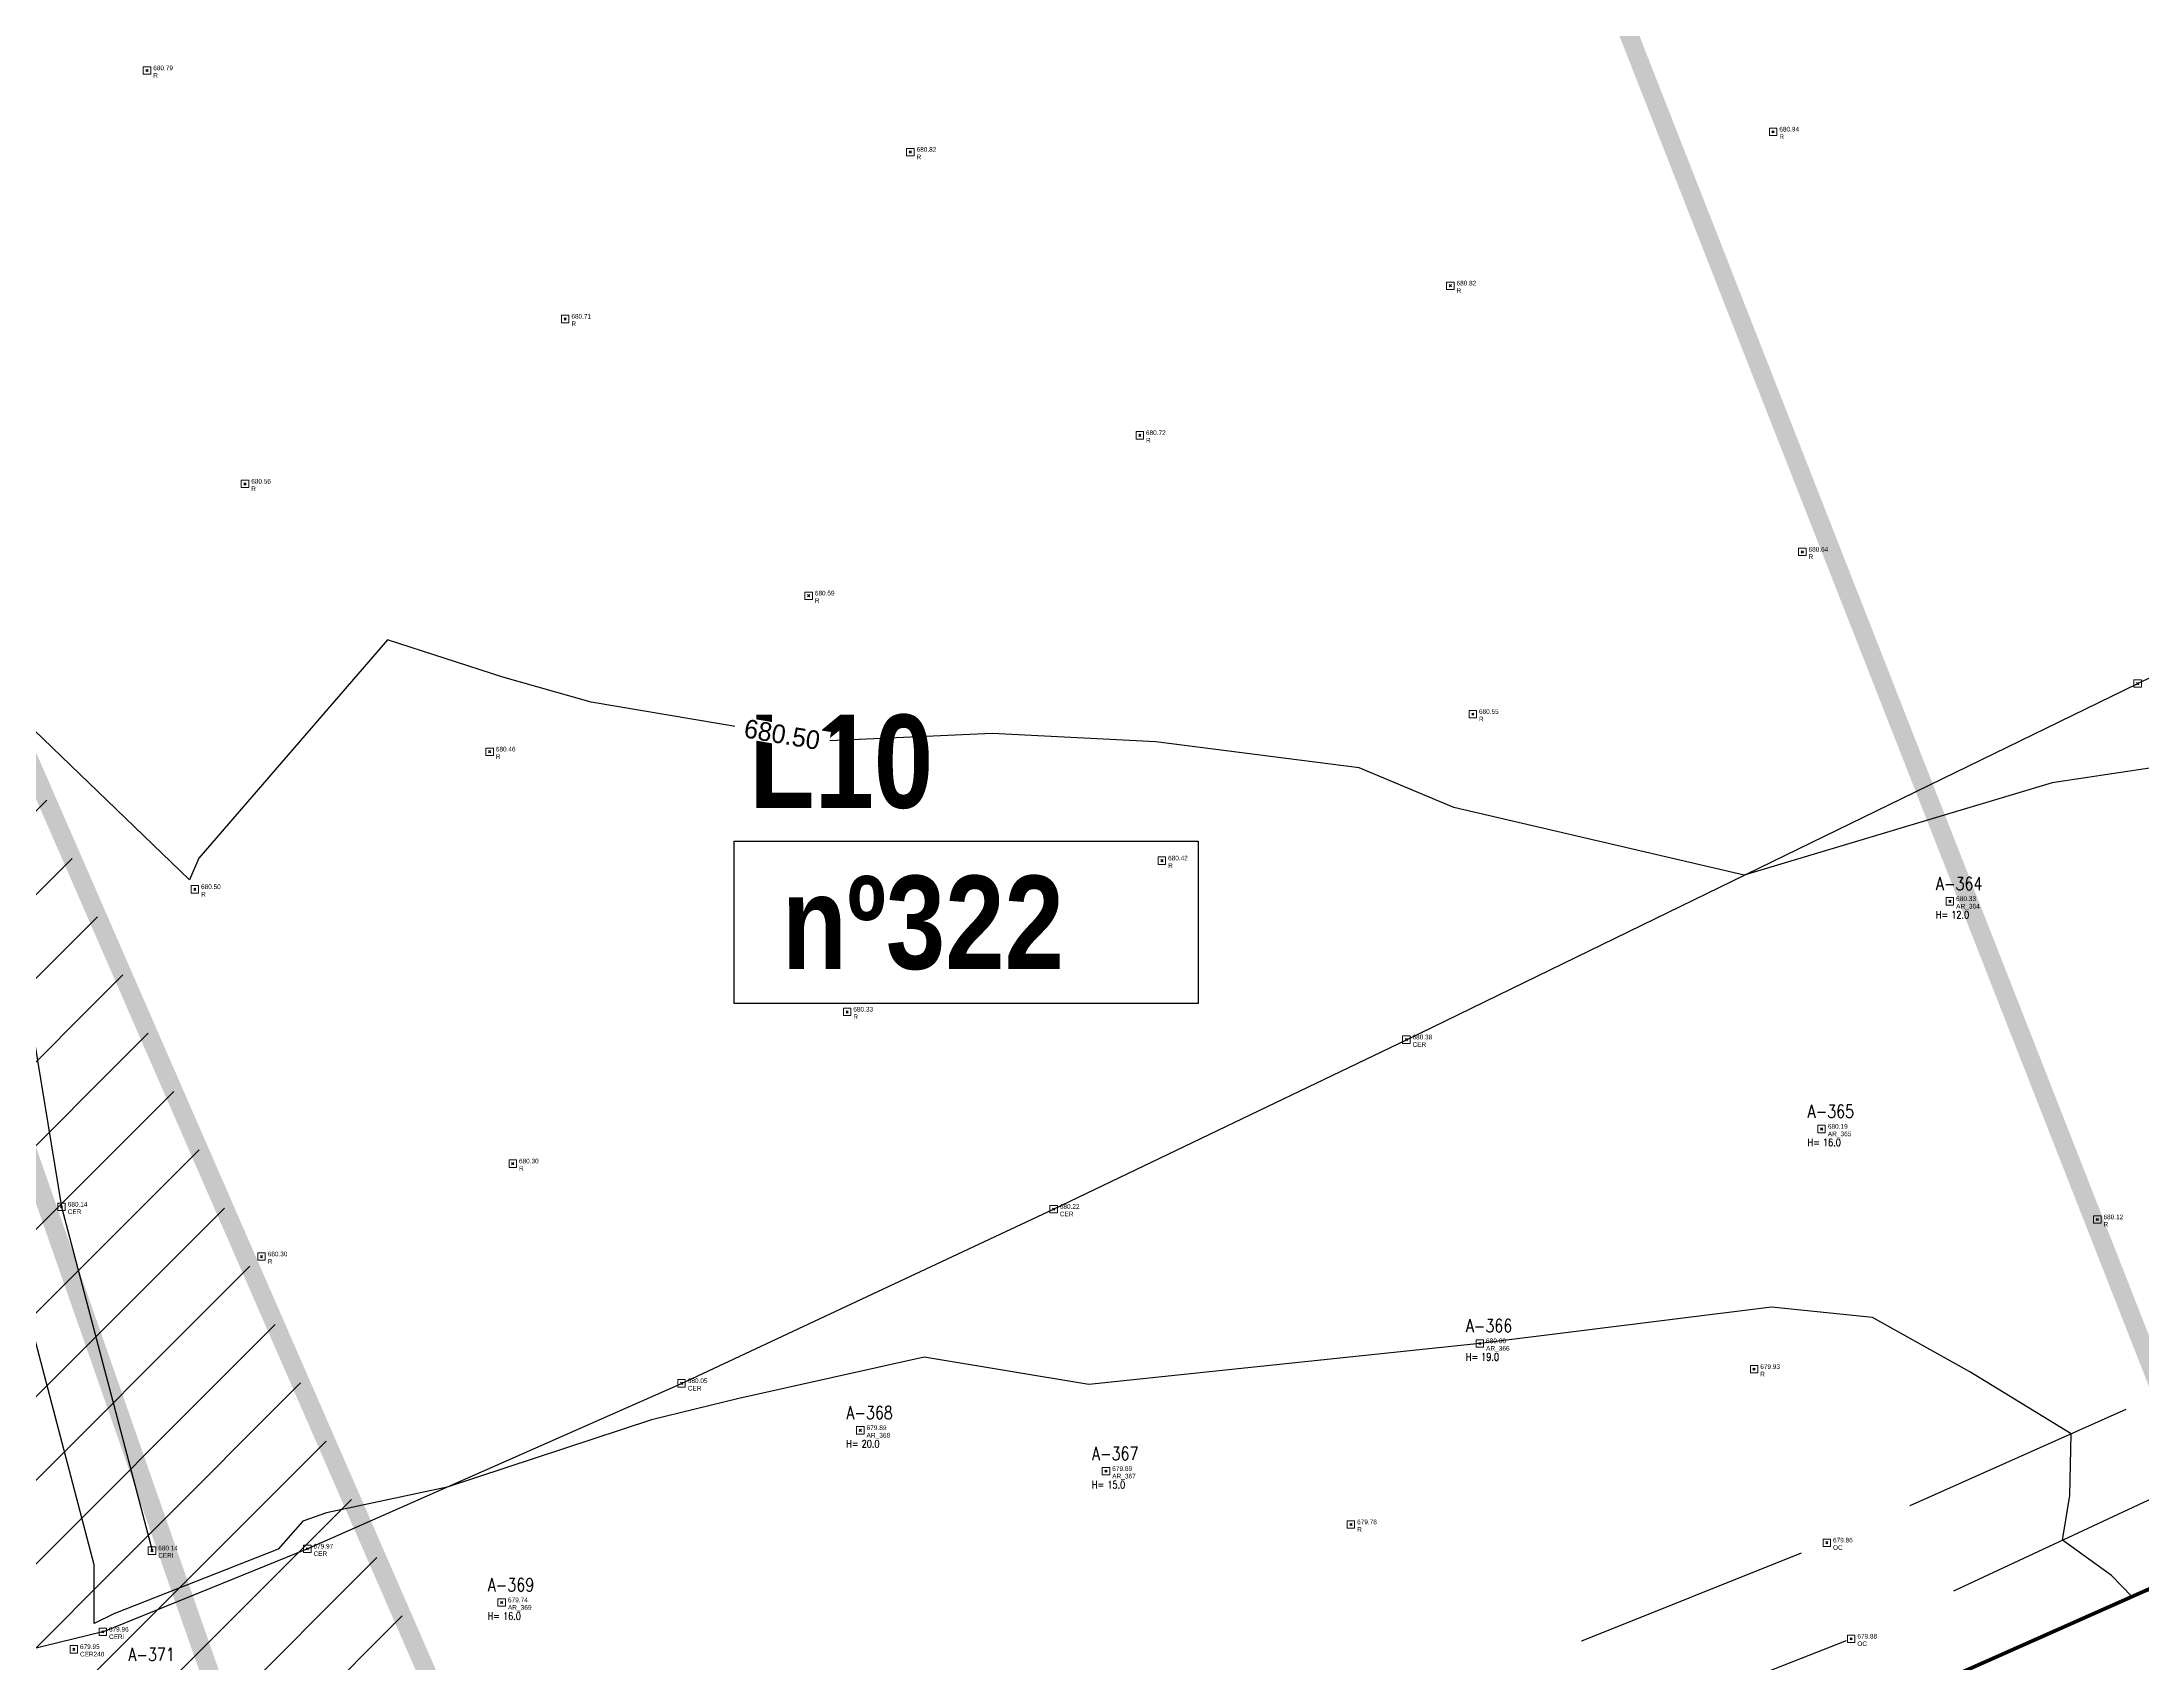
# Model space of a CAD drawing. Extents: x 350769 to 354978, y 6304672 to 6307963.
# Drawn here: x 352416.6 to 352472.9, y 6305902.6 to 6305946.1 of the extents above; entities that cross this region are included whole.
import ezdxf

# ---------------------------------------------------------------- set-up
doc = ezdxf.new("R2010")
doc.units = 0
doc.header["$PDMODE"] = 35
doc.header["$PDSIZE"] = 0.03
for name, pattern in [('CONTINUOS', [0]), ('DASHDOT', [1, 0.5, -0.25, 0, -0.25]), ('HIDDEN', [9.525, 6.35, -3.175])]:
    doc.linetypes.add(name, pattern=pattern)
doc.layers.get('0').update_dxf_attribs({"linetype": 'CONTINUOUS'})
for name, color, linetype in [('03_Pav ext_Vereda HC', 42, 'CONTINUOUS'), ('03_S2_Pav ext_Borde vereda', 7, 'CONTINUOUS'), ('1-ARBOL H1', 7, 'CONTINUOUS'), ('1-ARBOL H2', 1, 'CONTINUOUS'), ('1-ARBOL H3', 241, 'CONTINUOUS'), ('1-ARBOL NOMBRE', 3, 'CONTINUOUS'), ('1-ARBOL PTO', 7, 'CONTINUOUS'), ('1-CAMINO DE TIERRA', 252, 'HIDDEN'), ('1-CERCO', 252, 'CERCO_LINE'), ('1-PIRCA', 252, 'CONTINUOUS'), ('C-TINN', 5, 'CONTINUOUS'), ('C-TOPO-MAJR', 9, 'CONTINUOUS'), ('C-TOPO-MINR', 8, 'CONTINUOUS'), ('V-NODE-TEXT DIC 2012', 31, 'CONTINUOUS')]:
    doc.layers.add(name, color=color, linetype=linetype)
doc.layers.add('0_ASD_LINEA OFICIAL', color=253, linetype='DASHDOT', lineweight=20)
doc.layers.add('0_ASD_TOPOGRAFIA_ELEMENTOS', color=9, linetype='CONTINUOS', lineweight=5, true_color=0xbdbdbd)
doc.styles.add('NEW TURNER_TITULOS', font='techb___.ttf')
doc.styles.add('ROMANS', font='romans.shx', dxfattribs={"width": 0.65})
doc.linetypes.add('CERCO_LINE', pattern='A,0.5,-0.2,[" X ",STANDARD,S=0.1,R=0,X=-0.1,Y=-0.05],-0.25', length=0.95)

# ---------------------------------------------------------------- blocks, each defined once
blk = doc.blocks.new('A$C27410629')
at = {"true_color": 0x136734, "transparency": 33554559}
h = blk.add_hatch(dxfattribs=at)
h.set_pattern_fill('ANSI31', color=116, scale=0.5)
h.set_pattern_definition([(45, (-8759.5625, -519.1036), (-1.12253202, 1.12253202), [])])
h.paths.add_polyline_path([(137.507, 1252.464, 0.117627), (109.815, 1254.194, 0.066925), (94.445, 1249.334, 0.315349), (64.302, 1196.27, 0.022683), (65.729, 1185.31), (112.36, 1218.953), (153.478, 1161.962), (172.105, 1139.481), (187.958, 1141.808), (193.565, 1120.466), (224.198, 1050.129), (250.62, 989.479), (268.153, 972.735, 0.000007), (291.49, 983.299), (238.195, 1105.634), (205.293, 1181.112), (177.053, 1197.652)])
blk.add_lwpolyline([(231.191, 1162.932), (243.648, 1162.932), (243.648, 1158.572), (231.191, 1158.572)], close=True)
at = {"layer": '0_ASD_LINEA OFICIAL', "ltscale": 8, "const_width": 0.5}
for points in [[(137.507, 1252.464), (177.053, 1197.652), (205.293, 1181.112), (238.195, 1105.634), (279.387, 1122.912), (245.58, 1209.119)], [(245.58, 1209.119), (279.387, 1122.912), (341.22, 1148.869), (329.815, 1226.935)]]:
    blk.add_lwpolyline(points, dxfattribs=at)
blk.add_lwpolyline([(250.62, 989.479), (268.153, 972.735, 0.000007), (291.49, 983.299), (291.49, 983.299), (238.195, 1105.634), (205.293, 1181.112), (177.053, 1197.652), (137.615, 1252.315)], format="xyb", dxfattribs=at)
at = {"char_height": 2.5, "attachment_point": 1, "style": 'NEW TURNER_TITULOS'}
for s, heights, insert in [('L10', [-2.548], (231.599, 1166.322)), ('nº322', [-2.533], (232.47, 1162.002))]:
    blk.add_mtext_dynamic_manual_height_columns(s, width=20.98523, gutter_width=12.5, heights=heights, dxfattribs=dict(at, insert=insert))
blk = doc.blocks.new('TOPOGRAFIA')
at = {"layer": '1-ARBOL H1', "color": 9, "lineweight": 0, "true_color": 0xbdbdbd}
for p in [(390467.783, 6302923.029), (390464.339, 6302916.92), (390455.166, 6302911.165), (390438.539, 6302908.834), (390445.132, 6302907.737), (390428.914, 6302904.213)]:
    blk.add_point(p, dxfattribs=at)
at = {"layer": '1-ARBOL PTO', "color": 9, "lineweight": 0, "true_color": 0xbdbdbd}
for p in [(390467.783, 6302923.029), (390464.339, 6302916.92), (390455.166, 6302911.165), (390438.539, 6302908.834), (390445.132, 6302907.737), (390428.914, 6302904.213)]:
    blk.add_point(p, dxfattribs=at)
at = {"layer": '1-CAMINO DE TIERRA', "color": 9, "lineweight": 0, "true_color": 0xbdbdbd, "flags": 128}
blk.add_lwpolyline([(390607.64, 6302979.815), (390595.662, 6302973.801), (390587.194, 6302969.429), (390574.37, 6302962.924), (390567.258, 6302959.232), (390557.997, 6302954.445), (390548.615, 6302949.552), (390540.491, 6302945.203), (390529.098, 6302939.213), (390519.624, 6302934.074), (390511.649, 6302929.898), (390501.487, 6302924.31), (390493.855, 6302920.188), (390484.267, 6302915.068), (390473.889, 6302910.014), (390464.48, 6302905.817), (390455.173, 6302902.087), (390444.191, 6302897.701), (390434.465, 6302893.974), (390425.452, 6302890.572), (390413.92, 6302886.513)], dxfattribs=at)
at = {"layer": '1-CAMINO DE TIERRA', "color": 9, "true_color": 0xbdbdbd, "flags": 128}
blk.add_lwpolyline([(390414.503, 6302884.167), (390426.235, 6302888.284), (390435.455, 6302891.824), (390444.768, 6302895.243), (390456.273, 6302899.776), (390465.133, 6302903.239), (390475.06, 6302907.873), (390485.171, 6302912.687), (390495.221, 6302918.173), (390502.597, 6302922.104), (390512.934, 6302927.772), (390520.597, 6302932.004), (390530.432, 6302937.188), (390541.507, 6302943.044), (390549.796, 6302947.283), (390559.224, 6302952.057), (390568.45, 6302957.205), (390575.349, 6302960.324), (390588.64, 6302967), (390596.838, 6302971.102), (390608.345, 6302976.949)], dxfattribs=at)
at = {"layer": '1-CERCO', "color": 9, "lineweight": 0, "true_color": 0xbdbdbd, "flags": 128}
for points in [[(390405.537, 6303024.262), (390405.197, 6303001.068), (390406.397, 6302982.135), (390408.03, 6302973.073), (390409.687, 6302964.247), (390411.756, 6302954.334), (390412.437, 6302946.475), (390414.009, 6302934.932), (390415.722, 6302923.231), (390417.1, 6302914.83), (390419.528, 6302905.605)], [(390418.207, 6302903.426), (390423.697, 6302905.654), (390433.742, 6302910.094), (390443.727, 6302914.769), (390453.194, 6302919.316), (390472.824, 6302928.871), (390482.768, 6302933.721), (390490.081, 6302937.183), (390498.839, 6302941.352), (390504.746, 6302944.198), (390514.278, 6302948.789), (390521.621, 6302952.298), (390533.254, 6302957.789), (390545.359, 6302963.341), (390552.381, 6302966.719), (390561.853, 6302971.263), (390571.196, 6302975.978), (390580.579, 6302980.618), (390587.699, 6302984.071)], [(390418.207, 6302903.426), (390415.048, 6302902.659)]]:
    blk.add_lwpolyline(points, dxfattribs=at)
at = {"layer": '1-PIRCA', "color": 9, "lineweight": 0, "true_color": 0xbdbdbd, "const_width": 0.1, "flags": 128}
blk.add_lwpolyline([(390531.843, 6302934.909), (390522.243, 6302929.767), (390514.441, 6302925.624), (390503.92, 6302920.131), (390496.563, 6302916.283), (390486.136, 6302910.921), (390476.155, 6302905.92), (390465.748, 6302901.296), (390457.063, 6302897.786), (390445.27, 6302893.476), (390436.09, 6302890.223), (390426.73, 6302887.019), (390417.243, 6302883.669)], dxfattribs=at)
at = {"layer": 'C-TINN', "color": 9, "linetype": 'Continuous', "lineweight": 0, "true_color": 0xbdbdbd}
for points, elevation in [([(390419.294, 6302945.221), (390419.294, 6302945.421), (390419.494, 6302945.421), (390419.494, 6302945.221), (390419.294, 6302945.221)], 680.79), ([(390462.938, 6302943.577), (390462.938, 6302943.777), (390463.138, 6302943.777), (390463.138, 6302943.577), (390462.938, 6302943.577)], 680.938), ([(390439.783, 6302943.033), (390439.783, 6302943.233), (390439.983, 6302943.233), (390439.983, 6302943.033), (390439.783, 6302943.033)], 680.818), ([(390454.275, 6302939.446), (390454.275, 6302939.646), (390454.475, 6302939.646), (390454.475, 6302939.446), (390454.275, 6302939.446)], 680.824), ([(390430.518, 6302938.555), (390430.518, 6302938.755), (390430.718, 6302938.755), (390430.718, 6302938.555), (390430.518, 6302938.555)], 680.706), ([(390445.94, 6302935.431), (390445.94, 6302935.631), (390446.14, 6302935.631), (390446.14, 6302935.431), (390445.94, 6302935.431)], 680.719), ([(390421.924, 6302934.129), (390421.924, 6302934.329), (390422.124, 6302934.329), (390422.124, 6302934.129), (390421.924, 6302934.129)], 680.56), ([(390463.723, 6302932.304), (390463.723, 6302932.504), (390463.923, 6302932.504), (390463.923, 6302932.304), (390463.723, 6302932.304)], 680.636), ([(390437.052, 6302931.128), (390437.052, 6302931.328), (390437.252, 6302931.328), (390437.252, 6302931.128), (390437.052, 6302931.128)], 680.592), ([(390472.724, 6302928.771), (390472.724, 6302928.971), (390472.924, 6302928.971), (390472.924, 6302928.771), (390472.724, 6302928.771)], 680.642), ([(390454.878, 6302927.95), (390454.878, 6302928.15), (390455.078, 6302928.15), (390455.078, 6302927.95), (390454.878, 6302927.95)], 680.549), ([(390428.49, 6302926.942), (390428.49, 6302927.142), (390428.69, 6302927.142), (390428.69, 6302926.942), (390428.49, 6302926.942)], 680.457), ([(390446.533, 6302924.018), (390446.533, 6302924.218), (390446.733, 6302924.218), (390446.733, 6302924.018), (390446.533, 6302924.018)], 680.415), ([(390420.578, 6302923.25), (390420.578, 6302923.45), (390420.778, 6302923.45), (390420.778, 6302923.25), (390420.578, 6302923.25)], 680.495), ([(390467.683, 6302922.929), (390467.683, 6302923.129), (390467.883, 6302923.129), (390467.883, 6302922.929), (390467.683, 6302922.929)], 680.33), ([(390438.085, 6302919.962), (390438.085, 6302920.162), (390438.285, 6302920.162), (390438.285, 6302919.962), (390438.085, 6302919.962)], 680.329), ([(390453.094, 6302919.216), (390453.094, 6302919.416), (390453.294, 6302919.416), (390453.294, 6302919.216), (390453.094, 6302919.216)], 680.378), ([(390464.239, 6302916.82), (390464.239, 6302917.02), (390464.439, 6302917.02), (390464.439, 6302916.82), (390464.239, 6302916.82)], 680.19), ([(390429.111, 6302915.889), (390429.111, 6302916.089), (390429.311, 6302916.089), (390429.311, 6302915.889), (390429.111, 6302915.889)], 680.302), ([(390417, 6302914.73), (390417, 6302914.93), (390417.2, 6302914.93), (390417.2, 6302914.73), (390417, 6302914.73)], 680.135), ([(390443.627, 6302914.669), (390443.627, 6302914.869), (390443.827, 6302914.869), (390443.827, 6302914.669), (390443.627, 6302914.669)], 680.223), ([(390471.639, 6302914.39), (390471.639, 6302914.59), (390471.839, 6302914.59), (390471.839, 6302914.39), (390471.639, 6302914.39)], 680.125), ([(390422.367, 6302913.396), (390422.367, 6302913.596), (390422.567, 6302913.596), (390422.567, 6302913.396), (390422.367, 6302913.396)], 680.295), ([(390455.066, 6302911.065), (390455.066, 6302911.265), (390455.266, 6302911.265), (390455.266, 6302911.065), (390455.066, 6302911.065)], 680), ([(390462.427, 6302910.374), (390462.427, 6302910.574), (390462.627, 6302910.574), (390462.627, 6302910.374), (390462.427, 6302910.374)], 679.934), ([(390433.642, 6302909.994), (390433.642, 6302910.194), (390433.842, 6302910.194), (390433.842, 6302909.994), (390433.642, 6302909.994)], 680.052), ([(390438.439, 6302908.734), (390438.439, 6302908.934), (390438.639, 6302908.934), (390438.639, 6302908.734), (390438.439, 6302908.734)], 679.89), ([(390445.032, 6302907.637), (390445.032, 6302907.837), (390445.232, 6302907.837), (390445.232, 6302907.637), (390445.032, 6302907.637)], 679.89), ([(390451.607, 6302906.206), (390451.607, 6302906.406), (390451.807, 6302906.406), (390451.807, 6302906.206), (390451.607, 6302906.206)], 679.78), ([(390464.38, 6302905.717), (390464.38, 6302905.917), (390464.58, 6302905.917), (390464.58, 6302905.717), (390464.38, 6302905.717)], 679.86), ([(390419.428, 6302905.505), (390419.428, 6302905.705), (390419.628, 6302905.705), (390419.628, 6302905.505), (390419.428, 6302905.505)], 680.135), ([(390423.597, 6302905.554), (390423.597, 6302905.754), (390423.797, 6302905.754), (390423.797, 6302905.554), (390423.597, 6302905.554)], 679.969), ([(390428.814, 6302904.113), (390428.814, 6302904.313), (390429.014, 6302904.313), (390429.014, 6302904.113), (390428.814, 6302904.113)], 679.74), ([(390417.329, 6302902.858), (390417.329, 6302903.058), (390417.529, 6302903.058), (390417.529, 6302902.858), (390417.329, 6302902.858)], 679.952), ([(390418.107, 6302903.326), (390418.107, 6302903.526), (390418.307, 6302903.526), (390418.307, 6302903.326), (390418.107, 6302903.326)], 679.961), ([(390465.033, 6302903.139), (390465.033, 6302903.339), (390465.233, 6302903.339), (390465.233, 6302903.139), (390465.033, 6302903.139)], 679.884)]:
    blk.add_lwpolyline(points, dxfattribs=dict(at, elevation=elevation))
for p in [(390419.394, 6302945.321, 680.79), (390463.038, 6302943.677, 680.938), (390439.883, 6302943.133, 680.818), (390454.375, 6302939.546, 680.824), (390430.618, 6302938.655, 680.706), (390446.04, 6302935.531, 680.719), (390422.024, 6302934.229, 680.56), (390463.823, 6302932.404, 680.636), (390437.152, 6302931.228, 680.592), (390472.824, 6302928.871, 680.642), (390454.978, 6302928.05, 680.549), (390428.59, 6302927.042, 680.457), (390446.633, 6302924.118, 680.415), (390420.678, 6302923.35, 680.495), (390467.783, 6302923.029, 680.33), (390438.185, 6302920.062, 680.329), (390453.194, 6302919.316, 680.378), (390464.339, 6302916.92, 680.19), (390429.211, 6302915.989, 680.302), (390417.1, 6302914.83, 680.135), (390443.727, 6302914.769, 680.223), (390471.739, 6302914.49, 680.125), (390422.467, 6302913.496, 680.295), (390455.166, 6302911.165, 680), (390462.527, 6302910.474, 679.934), (390433.742, 6302910.094, 680.052), (390438.539, 6302908.834, 679.89), (390445.132, 6302907.737, 679.89), (390451.707, 6302906.306, 679.78), (390464.48, 6302905.817, 679.86), (390419.528, 6302905.605, 680.135), (390423.697, 6302905.654, 679.969), (390428.914, 6302904.213, 679.74), (390418.207, 6302903.426, 679.961), (390465.133, 6302903.239, 679.884), (390417.429, 6302902.958, 679.952)]:
    blk.add_point(p, dxfattribs=at)
at = {"layer": 'C-TOPO-MAJR', "color": 9, "linetype": 'Continuous', "lineweight": -3, "true_color": 0xbdbdbd, "elevation": 680}
blk.add_lwpolyline([(390475.426, 6302905.278), (390472.669, 6302904.371), (390472.12, 6302904.938), (390470.806, 6302905.887), (390471.005, 6302907.085), (390471.034, 6302908.74), (390468.315, 6302910.399), (390465.71, 6302911.862), (390462.994, 6302912.136), (390455.166, 6302911.165), (390444.668, 6302910.06), (390440.253, 6302910.795), (390435.282, 6302909.69), (390432.937, 6302909.114), (390427.449, 6302907.312), (390424.21, 6302906.616), (390423.58, 6302906.4), (390422.918, 6302905.645), (390418.503, 6302903.914), (390417.98, 6302903.652), (390417.977, 6302905.226), (390416.12, 6302912.282)], dxfattribs=at)
at = {"layer": 'C-TOPO-MINR', "color": 9, "linetype": 'Continuous', "lineweight": -3, "true_color": 0xbdbdbd, "elevation": 680.5}
blk.add_lwpolyline([(390476.348, 6302927.087), (390470.53, 6302926.212), (390462.265, 6302923.732), (390454.467, 6302925.547), (390451.926, 6302926.612), (390446.467, 6302927.309), (390442.08, 6302927.532), (390437.513, 6302927.322), (390431.317, 6302928.375), (390428.94, 6302929.047), (390425.849, 6302930.042), (390420.782, 6302924.187), (390420.534, 6302923.601), (390414.869, 6302929.055)], dxfattribs=at)
at = {"layer": 'V-NODE-TEXT DIC 2012', "color": 9, "lineweight": 0, "true_color": 0xbdbdbd}
for p in [(390419.394, 6302945.321), (390463.038, 6302943.677), (390439.883, 6302943.133), (390454.375, 6302939.546), (390430.618, 6302938.655), (390446.04, 6302935.531), (390422.024, 6302934.229), (390463.823, 6302932.404), (390437.152, 6302931.228), (390472.824, 6302928.871), (390454.978, 6302928.05), (390428.59, 6302927.042), (390446.633, 6302924.118), (390420.678, 6302923.35), (390467.783, 6302923.029), (390438.185, 6302920.062), (390453.194, 6302919.316), (390464.339, 6302916.92), (390429.211, 6302915.989), (390417.1, 6302914.83), (390443.727, 6302914.769), (390471.739, 6302914.49), (390422.467, 6302913.496), (390455.166, 6302911.165), (390462.527, 6302910.474), (390433.742, 6302910.094), (390438.539, 6302908.834), (390445.132, 6302907.737), (390451.707, 6302906.306), (390464.48, 6302905.817), (390419.528, 6302905.605), (390423.697, 6302905.654), (390428.914, 6302904.213), (390418.207, 6302903.426), (390465.133, 6302903.239), (390417.429, 6302902.958)]:
    blk.add_point(p, dxfattribs=at)
at = {"layer": '1-ARBOL H2', "color": 9, "lineweight": 0, "true_color": 0xbdbdbd, "style": 'ROMANS', "width": 0.8}
for p in [(390467.406, 6302922.567), (390463.962, 6302916.458), (390454.789, 6302910.703), (390438.162, 6302908.372), (390444.755, 6302907.275), (390428.537, 6302903.751)]:
    blk.add_text('H=', height=0.2, dxfattribs=at).set_placement(p)
at = {"layer": '1-ARBOL H3', "color": 9, "lineweight": 0, "true_color": 0xbdbdbd, "style": 'ROMANS', "width": 0.8}
for s, p in [('12.0', (390467.819, 6302922.567)), ('16.0', (390464.375, 6302916.458)), ('19.0', (390455.202, 6302910.703)), ('20.0', (390438.575, 6302908.372)), ('15.0', (390445.168, 6302907.275)), ('16.0', (390428.95, 6302903.751))]:
    blk.add_text(s, height=0.2, dxfattribs=at).set_placement(p)
at = {"layer": '1-ARBOL NOMBRE', "color": 9, "lineweight": 0, "true_color": 0xbdbdbd, "style": 'ROMANS', "width": 0.8}
for s, p in [('A-364', (390467.406, 6302923.329)), ('A-365', (390463.962, 6302917.22)), ('A-366', (390454.789, 6302911.465)), ('A-368', (390438.162, 6302909.134)), ('A-367', (390444.755, 6302908.037)), ('A-369', (390428.537, 6302904.513)), ('A-371', (390418.89, 6302902.646))]:
    blk.add_text(s, height=0.35, dxfattribs=at).set_placement(p)
at = {"layer": 'V-NODE-TEXT DIC 2012', "color": 9, "lineweight": 0, "true_color": 0xbdbdbd}
for s, height, p in [('680.79', 0.125, (390419.561, 6302945.329)), ('R', 0.125, (390419.561, 6302945.129)), ('680.94', 0.125, (390463.205, 6302943.685)), ('R', 0.125, (390463.205, 6302943.485)), ('680.82', 0.125, (390440.05, 6302943.141)), ('R', 0.125, (390440.05, 6302942.941)), ('680.82', 0.125, (390454.542, 6302939.554)), ('R', 0.125, (390454.542, 6302939.354)), ('680.71', 0.125, (390430.785, 6302938.663)), ('R', 0.125, (390430.785, 6302938.463)), ('680.72', 0.125, (390446.207, 6302935.539)), ('R', 0.125, (390446.207, 6302935.339)), ('680.56', 0.125, (390422.191, 6302934.237)), ('R', 0.125, (390422.191, 6302934.037)), ('680.64', 0.125, (390463.99, 6302932.412)), ('R', 0.125, (390463.99, 6302932.212)), ('680.59', 0.125, (390437.319, 6302931.236)), ('R', 0.125, (390437.319, 6302931.036)), ('680.55', 0.125, (390455.145, 6302928.058)), ('R', 0.125, (390455.145, 6302927.858)), ('680.46', 0.125, (390428.757, 6302927.05)), ('R', 0.125, (390428.757, 6302926.85)), ('680.42', 0.125, (390446.8, 6302924.126)), ('R', 0.125, (390446.8, 6302923.926)), ('680.50', 0.125, (390420.845, 6302923.358)), ('R', 0.125, (390420.845, 6302923.158)), ('AR_364', 0.127, (390467.95, 6302922.834)), ('680.33', 0.127, (390467.95, 6302923.036)), ('680.33', 0.125, (390438.352, 6302920.07)), ('R', 0.125, (390438.352, 6302919.87)), ('680.38', 0.125, (390453.361, 6302919.324)), ('CER', 0.125, (390453.361, 6302919.124)), ('AR_365', 0.127, (390464.506, 6302916.725)), ('680.19', 0.127, (390464.506, 6302916.927)), ('680.30', 0.125, (390429.378, 6302915.997)), ('R', 0.125, (390429.378, 6302915.797)), ('680.14', 0.125, (390417.267, 6302914.838)), ('680.22', 0.125, (390443.894, 6302914.777)), ('CER', 0.125, (390417.267, 6302914.638)), ('CER', 0.125, (390443.894, 6302914.577)), ('680.12', 0.125, (390471.906, 6302914.498)), ('R', 0.125, (390471.906, 6302914.298)), ('680.30', 0.125, (390422.634, 6302913.504)), ('R', 0.125, (390422.634, 6302913.304)), ('AR_366', 0.127, (390455.333, 6302910.97)), ('680.00', 0.127, (390455.333, 6302911.172)), ('679.93', 0.125, (390462.694, 6302910.482)), ('R', 0.125, (390462.694, 6302910.282)), ('680.05', 0.125, (390433.909, 6302910.102)), ('CER', 0.125, (390433.909, 6302909.902)), ('AR_368', 0.127, (390438.706, 6302908.639)), ('679.89', 0.127, (390438.706, 6302908.841)), ('AR_367', 0.127, (390445.299, 6302907.542)), ('679.89', 0.127, (390445.299, 6302907.744)), ('679.78', 0.125, (390451.874, 6302906.314)), ('679.97', 0.125, (390423.864, 6302905.662)), ('R', 0.125, (390451.874, 6302906.114)), ('679.86', 0.125, (390464.647, 6302905.825)), ('680.14', 0.125, (390419.695, 6302905.613)), ('CERI', 0.125, (390419.695, 6302905.413)), ('CER', 0.125, (390423.864, 6302905.462)), ('OC', 0.125, (390464.647, 6302905.625)), ('AR_369', 0.127, (390429.081, 6302904.018)), ('679.74', 0.127, (390429.081, 6302904.22)), ('679.96', 0.125, (390418.374, 6302903.434)), ('679.95', 0.125, (390417.596, 6302902.966)), ('CERI', 0.125, (390418.374, 6302903.234)), ('679.88', 0.125, (390465.3, 6302903.247)), ('OC', 0.125, (390465.3, 6302903.047)), ('CER240', 0.125, (390417.596, 6302902.766))]:
    blk.add_text(s, height=height, dxfattribs=at).set_placement(p)
at = {"layer": 'C-TOPO-MINR', "color": 9, "linetype": 'Continuous', "lineweight": 0, "true_color": 0xbdbdbd, "insert": (390436.44, 6302927.504, 680.5), "char_height": 0.5, "width": 2.50095, "attachment_point": 5, "rotation": 350.3525, "bg_fill": 3, "box_fill_scale": 1.0635, "bg_fill_color": 9, "bg_fill_true_color": 13158600, "bg_fill_transparency": 0}
blk.add_mtext('680.50', dxfattribs=at)
at = {"layer": '0_ASD_LINEA OFICIAL', "ltscale": 8, "const_width": 0.5}
blk.add_lwpolyline([(390427.742, 6302814.067), (390462.175, 6302752.282), (390383.071, 6302730.605), (390309.799, 6302723.349), (390311.369, 6302703.307), (390386.745, 6302710.871), (390472.116, 6302734.448), (390495.667, 6302745.108), (390523.305, 6302756.109), (390473.799, 6302802.291, -0.151019), (390428.285, 6302881.719), (390391.708, 6302986.357, -0.035367), (390370.183, 6302995.884, 0.28109), (390309.679, 6302995.976), (390362.106, 6302925.874), (390362.105, 6302925.873), (390363.124, 6302924.511, -0.033436), (390384.93, 6302890.884), (390427.742, 6302814.067)], format="xyb", dxfattribs=at)
blk.add_lwpolyline([(390427.742, 6302814.067), (390462.175, 6302752.282), (390383.071, 6302730.605), (390309.799, 6302723.349), (390311.369, 6302703.307), (390386.745, 6302710.871), (390472.116, 6302734.448), (390495.667, 6302745.108), (390523.305, 6302756.109), (390473.799, 6302802.291, -0.151019), (390428.285, 6302881.719), (390391.708, 6302986.357, -0.035367), (390370.183, 6302995.884, 0.28109), (390309.679, 6302995.976), (390362.106, 6302925.874), (390362.105, 6302925.873), (390363.124, 6302924.511, -0.033436), (390384.93, 6302890.884), (390427.742, 6302814.067)], format="xyb", dxfattribs=at)

msp = doc.modelspace()

# ---------------------------------------------------------------- hatches: boundary and pattern name
at = {"layer": '03_Pav ext_Vereda HC'}
h = msp.add_hatch(dxfattribs=at)
h.set_pattern_fill('DOTS', color=256, scale=0.2, style=0)
h.paths.add_polyline_path([(352533.778, 6305988.648, 0.001234), (352535.675, 6305989.286), (352535.027, 6305991.179, -0.001237), (352533.136, 6305990.542, -0.02053), (352503.885, 6305981.94), (352503.284, 6305984.518), (352499.404, 6305983.544), (352499.999, 6305980.991, -0.008887), (352487.105, 6305978.156, -0.014555), (352464.628, 6305974.17, -0.00899), (352459.993, 6305973.57), (352460.198, 6305971.581, 0.009019), (352464.921, 6305972.192, 0.014552), (352487.505, 6305976.197, 0.032114)])
h.paths.add_polyline_path([(352453.016, 6305972.984, -0.006801), (352449.483, 6305972.831, -0.009067), (352444.77, 6305972.776), (352444.577, 6305970.777, 0.016383), (352453.222, 6305970.992)])
h.paths.add_polyline_path([(352389.646, 6305991.88, -0.017533), (352376.951, 6305998.315), (352352.153, 6306011.999, 0.044404), (352342.054, 6306016.09, 0.113324), (352314.471, 6306018.047), (352314.936, 6306016.097, -0.157241), (352351.214, 6306010.233), (352375.985, 6305996.564, 0.017506), (352388.785, 6305990.075, -0.01159), (352405.987, 6305981.142, 0.086762), (352437.575, 6305971.093), (352437.767, 6305973.086, -0.086498), (352406.931, 6305982.905, 0.01159)])
h.paths.add_polyline_path([(352298.931, 6306011.292, -0.04077), (352308.087, 6306014.636), (352307.625, 6306016.576, 0.043034), (352297.553, 6306012.855, 0.272225), (352266.143, 6305966.55), (352264.433, 6305966.568, 0.015316), (352263.857, 6305962.574), (352266.03, 6305962.551, 0.021547), (352266.273, 6305957.803, 0.063283), (352273.011, 6305926.495, 0.007704), (352278.126, 6305912.651), (352279.989, 6305913.378, -0.007677), (352274.912, 6305927.117, -0.063391), (352268.265, 6305957.983, -0.318336)])

# ---------------------------------------------------------------- linework, layer by layer
at = {"layer": '1-CAMINO DE TIERRA', "flags": 128}
for points in [[(352607.64, 6305979.815), (352595.662, 6305973.801), (352587.194, 6305969.429), (352574.37, 6305962.924), (352567.258, 6305959.232), (352557.997, 6305954.445), (352548.615, 6305949.552), (352540.491, 6305945.203), (352529.098, 6305939.213), (352519.624, 6305934.074), (352511.649, 6305929.898), (352501.487, 6305924.31), (352493.855, 6305920.188), (352484.267, 6305915.068), (352473.889, 6305910.014), (352464.48, 6305905.817), (352455.173, 6305902.087), (352444.191, 6305897.701), (352434.465, 6305893.974), (352425.452, 6305890.572), (352413.92, 6305886.513)], [(352414.503, 6305884.167), (352426.235, 6305888.284), (352435.455, 6305891.824), (352444.768, 6305895.243), (352456.273, 6305899.776), (352465.133, 6305903.239), (352475.06, 6305907.873), (352485.171, 6305912.687), (352495.221, 6305918.173), (352502.597, 6305922.104), (352512.934, 6305927.772), (352520.597, 6305932.004), (352530.432, 6305937.188), (352541.507, 6305943.044), (352549.796, 6305947.283), (352559.224, 6305952.057), (352568.45, 6305957.205), (352575.349, 6305960.324), (352588.64, 6305967), (352596.838, 6305971.102), (352608.345, 6305976.949)]]:
    msp.add_lwpolyline(points, dxfattribs=at)
at = {"layer": '1-CERCO', "ltscale": 6, "flags": 128}
for points in [[(352418.207, 6305903.426), (352423.697, 6305905.654), (352433.742, 6305910.094), (352443.727, 6305914.769), (352453.194, 6305919.316), (352472.824, 6305928.871), (352482.768, 6305933.721), (352490.081, 6305937.183), (352498.839, 6305941.352), (352504.746, 6305944.198), (352514.278, 6305948.789), (352521.621, 6305952.298), (352533.254, 6305957.789), (352545.359, 6305963.341), (352552.381, 6305966.719), (352561.853, 6305971.263), (352571.196, 6305975.978), (352580.579, 6305980.618), (352587.699, 6305984.071)], [(352407.427, 6305976.42), (352408.03, 6305973.073), (352409.687, 6305964.247), (352411.756, 6305954.334), (352412.437, 6305946.475), (352414.009, 6305934.932), (352415.722, 6305923.231), (352417.1, 6305914.83), (352419.528, 6305905.605)], [(352418.207, 6305903.426), (352415.048, 6305902.659)]]:
    msp.add_lwpolyline(points, dxfattribs=at)
at = {"layer": '1-PIRCA', "const_width": 0.1, "flags": 128}
msp.add_lwpolyline([(352531.843, 6305934.909), (352522.243, 6305929.767), (352514.441, 6305925.624), (352503.92, 6305920.131), (352496.563, 6305916.283), (352486.136, 6305910.921), (352476.155, 6305905.92), (352465.748, 6305901.296), (352457.063, 6305897.786), (352445.27, 6305893.476), (352436.09, 6305890.223), (352426.73, 6305887.019), (352417.243, 6305883.669)], dxfattribs=at)

# ---------------------------------------------------------------- block references
at = {"layer": '03_S2_Pav ext_Borde vereda', "linetype": 'Continuous'}
msp.add_blockref('A$C27410629', (352203.962, 6304761.714), dxfattribs=at)

# ---------------------------------------------------------------- next in the draw order: block references
at = {"layer": '0_ASD_TOPOGRAFIA_ELEMENTOS', "color": 30, "true_color": 0xf26507}
msp.add_blockref('TOPOGRAFIA', (-38000, 3000), dxfattribs=at)

doc.saveas('drawing.dxf')
